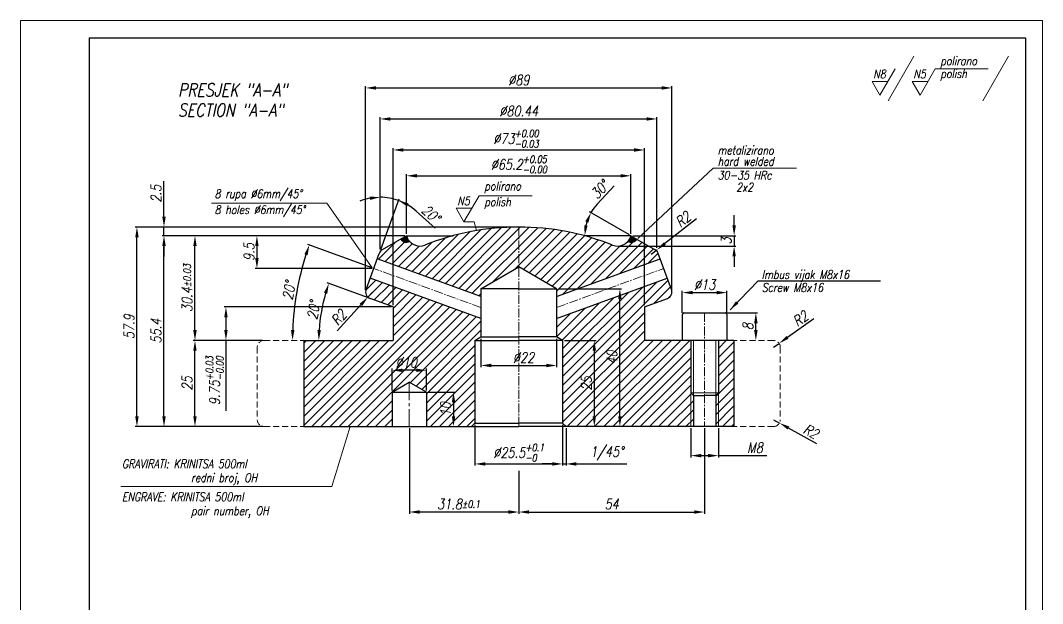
# Model space of a CAD drawing. Extents: x 89 to 624, y -17 to 440.
# Drawn here: x 89 to 386, y 270.8 to 440 of the extents above; entities that cross this region are included whole.
import ezdxf

# ---------------------------------------------------------------- set-up
doc = ezdxf.new("R2010")
doc.units = 0
doc.header["$LTSCALE"] = 7
doc.header["$MEASUREMENT"] = 0
doc.linetypes.add('CENTER2', pattern=[1.125, 0.75, -0.125, 0.125, -0.125])
doc.linetypes.add('HIDDEN', pattern=[0.375, 0.25, -0.125])
doc.layers.get('0').update_dxf_attribs({"linetype": 'CONTINUOUS', "lineweight": 15})
for name, color, linetype, lineweight in [('1', 1, 'CENTER2', 15), ('2', 2, 'HIDDEN', 15), ('3', 3, 'CONTINUOUS', 30), ('8', 253, 'CONTINUOUS', 15)]:
    doc.layers.add(name, color=color, linetype=linetype, lineweight=lineweight)
doc.styles.add('ITALICT', font='ITALICT.shx', dxfattribs={"width": 0.8, "height": 3})
doc.dimstyles.get("Standard").update_dxf_attribs({"dimtxt": 3, "dimasz": 3, "dimexe": 0.5, "dimexo": 0.5, "dimgap": 0.8, "dimtad": 1, "dimdsep": 46, "dimtxsty": 'ITALICT', "dimcen": 0.09, "dimazin": 2, "dimtfac": 1, "dimtmove": 0, "dimatfit": 3, "dimfxl": 1, "dimtolj": 1, "dimtzin": 0, "dimarcsym": 0})

# ---------------------------------------------------------------- blocks, each defined once
blk = doc.blocks.new('*D12')
at = {"color": 0, "lineweight": -2, "transparency": 16777216}
for p, q in [((193.51, 373.6), (193.51, 411.94)), ((196.51, 411.44), (270.95, 411.44)), ((273.95, 374.05), (273.95, 411.94))]:
    blk.add_line(p, q, dxfattribs=at)
at = {"color": 0, "transparency": 16777216}
for points in [[(196.51, 411.94), (196.51, 410.94), (193.51, 411.44)], [(270.95, 411.94), (270.95, 410.94), (273.95, 411.44)]]:
    blk.add_solid(points, dxfattribs=at)
at = {"color": 0, "transparency": 16777216, "insert": (233.81, 413.74), "char_height": 3, "attachment_point": 5, "style": 'ITALICT'}
blk.add_mtext('\\A1;%%c80.44', dxfattribs=at)
blk = doc.blocks.new('*D13')
at = {"color": 0, "lineweight": -2, "transparency": 16777216}
for p, q in [((189.31, 361.71), (189.31, 420.94)), ((192.31, 420.44), (275.31, 420.44)), ((278.31, 361.71), (278.31, 420.94))]:
    blk.add_line(p, q, dxfattribs=at)
at = {"color": 0, "transparency": 16777216}
for points in [[(192.31, 420.94), (192.31, 419.94), (189.31, 420.44)], [(275.31, 420.94), (275.31, 419.94), (278.31, 420.44)]]:
    blk.add_solid(points, dxfattribs=at)
at = {"color": 0, "transparency": 16777216, "insert": (233.81, 422.74), "char_height": 3, "attachment_point": 5, "style": 'ITALICT'}
blk.add_mtext('\\A1;%%c89', dxfattribs=at)
blk = doc.blocks.new('*D14')
at = {"color": 0, "lineweight": -2, "transparency": 16777216}
for p, q in [((197.31, 357.4), (197.31, 402.94)), ((200.31, 402.44), (267.31, 402.44)), ((270.31, 357.4), (270.31, 402.94))]:
    blk.add_line(p, q, dxfattribs=at)
at = {"color": 0, "transparency": 16777216}
for points in [[(200.31, 402.94), (200.31, 401.94), (197.31, 402.44)], [(267.31, 402.94), (267.31, 401.94), (270.31, 402.44)]]:
    blk.add_solid(points, dxfattribs=at)
at = {"color": 0, "transparency": 16777216, "insert": (232.99, 405.72), "char_height": 3, "attachment_point": 5, "style": 'ITALICT'}
blk.add_mtext('\\A1;%%c73{}{\\H0.71x;\\C3;\\S+0.00^ -0.03;}', dxfattribs=at)
blk = doc.blocks.new('*D15')
at = {"color": 0, "lineweight": -2, "transparency": 16777216}
for p, q in [((200.72, 377.55), (157.22, 377.55)), ((157.72, 374.55), (157.72, 371.05)), ((191.17, 368.05), (157.22, 368.05))]:
    blk.add_line(p, q, dxfattribs=at)
at = {"color": 0, "transparency": 16777216}
for points in [[(157.22, 374.55), (158.22, 374.55), (157.72, 377.55)], [(157.22, 371.05), (158.22, 371.05), (157.72, 368.05)]]:
    blk.add_solid(points, dxfattribs=at)
at = {"color": 0, "transparency": 16777216, "insert": (155.42, 372.8), "char_height": 3, "attachment_point": 5, "rotation": 90, "style": 'ITALICT'}
blk.add_mtext('\\A1;9.5', dxfattribs=at)
blk = doc.blocks.new('*D4')
at = {"color": 0, "lineweight": -2, "transparency": 16777216}
for p, q in [((201.21, 378.05), (201.21, 395.44)), ((266.41, 378.05), (266.41, 395.44)), ((204.21, 394.94), (263.41, 394.94))]:
    blk.add_line(p, q, dxfattribs=at)
at = {"color": 0, "transparency": 16777216}
for points in [[(204.21, 395.44), (204.21, 394.44), (201.21, 394.94)], [(263.41, 395.44), (263.41, 394.44), (266.41, 394.94)]]:
    blk.add_solid(points, dxfattribs=at)
at = {"color": 0, "transparency": 16777216, "insert": (233.81, 398.23), "char_height": 3, "attachment_point": 5, "style": 'ITALICT'}
blk.add_mtext('\\A1;%%c65.2{}{\\H0.71x;\\C3;\\S+0.05^ -0.00;}', dxfattribs=at)
blk = doc.blocks.new('*D5')
at = {"color": 0, "lineweight": -2, "transparency": 16777216}
for p, q in [((196.81, 356.9), (148.22, 356.9)), ((148.72, 353.9), (148.72, 350.15)), ((159.31, 347.15), (148.22, 347.15)), ((148.72, 347.15), (148.72, 326.73))]:
    blk.add_line(p, q, dxfattribs=at)
at = {"color": 0, "transparency": 16777216}
for points in [[(148.22, 353.9), (149.22, 353.9), (148.72, 356.9)], [(148.22, 350.15), (149.22, 350.15), (148.72, 347.15)]]:
    blk.add_solid(points, dxfattribs=at)
at = {"color": 0, "transparency": 16777216, "insert": (145.44, 335.44), "char_height": 3, "attachment_point": 5, "rotation": 90, "style": 'ITALICT'}
blk.add_mtext('\\A1;9.75{}{\\H0.71x;\\C3;\\S+0.03^ -0.00;}', dxfattribs=at)
blk = doc.blocks.new('*D6')
at = {"color": 0, "lineweight": -2, "transparency": 16777216}
for p, q in [((159.31, 347.15), (139.22, 347.15)), ((139.72, 325.15), (139.72, 344.15)), ((159.31, 322.15), (139.22, 322.15))]:
    blk.add_line(p, q, dxfattribs=at)
at = {"color": 0, "transparency": 16777216}
for points in [[(139.22, 344.15), (140.22, 344.15), (139.72, 347.15)], [(139.22, 325.15), (140.22, 325.15), (139.72, 322.15)]]:
    blk.add_solid(points, dxfattribs=at)
at = {"color": 0, "transparency": 16777216, "insert": (137.42, 334.65), "char_height": 3, "attachment_point": 5, "rotation": 90, "style": 'ITALICT'}
blk.add_mtext('\\A1;25', dxfattribs=at)
blk = doc.blocks.new('*D7')
at = {"color": 0, "lineweight": -2, "transparency": 16777216}
for p, q in [((158.68, 377.55), (139.22, 377.55)), ((139.72, 350.15), (139.72, 374.55)), ((159.31, 347.15), (139.22, 347.15))]:
    blk.add_line(p, q, dxfattribs=at)
at = {"color": 0, "transparency": 16777216}
for points in [[(139.22, 374.55), (140.22, 374.55), (139.72, 377.55)], [(139.22, 350.15), (140.22, 350.15), (139.72, 347.15)]]:
    blk.add_solid(points, dxfattribs=at)
at = {"color": 0, "transparency": 16777216, "insert": (137.42, 362.35), "char_height": 3, "attachment_point": 5, "rotation": 90, "style": 'ITALICT'}
blk.add_mtext('\\A1;30.4{}{\\H0.71x;\\C3;%%p0.03}', dxfattribs=at)
blk = doc.blocks.new('*D8')
at = {"color": 0, "lineweight": -2, "transparency": 16777216}
for p, q in [((200.71, 377.55), (130.22, 377.55)), ((130.72, 325.15), (130.72, 374.55)), ((159.31, 322.15), (130.22, 322.15))]:
    blk.add_line(p, q, dxfattribs=at)
at = {"color": 0, "transparency": 16777216}
for points in [[(130.22, 374.55), (131.22, 374.55), (130.72, 377.55)], [(130.22, 325.15), (131.22, 325.15), (130.72, 322.15)]]:
    blk.add_solid(points, dxfattribs=at)
at = {"color": 0, "transparency": 16777216, "insert": (128.42, 349.85), "char_height": 3, "attachment_point": 5, "rotation": 90, "style": 'ITALICT'}
blk.add_mtext('\\A1;55.4', dxfattribs=at)
blk = doc.blocks.new('*D9')
at = {"color": 0, "lineweight": -2, "transparency": 16777216}
for p, q in [((296.39, 380.55), (296.39, 383.55)), ((266.91, 377.55), (296.89, 377.55)), ((296.39, 377.55), (296.39, 374.55)), ((263.04, 374.55), (296.89, 374.55)), ((296.39, 371.55), (296.39, 368.55))]:
    blk.add_line(p, q, dxfattribs=at)
at = {"color": 0, "transparency": 16777216}
for points in [[(295.89, 380.55), (296.89, 380.55), (296.39, 377.55)], [(295.89, 371.55), (296.89, 371.55), (296.39, 374.55)]]:
    blk.add_solid(points, dxfattribs=at)
at = {"color": 0, "transparency": 16777216, "insert": (294.09, 376.05), "char_height": 3, "attachment_point": 5, "rotation": 90, "style": 'ITALICT'}
blk.add_mtext('\\A1;3', dxfattribs=at)
blk = doc.blocks.new('*D16')
at = {"color": 0, "lineweight": -2, "transparency": 16777216}
blk.add_line((190.15, 359.5), (178.15, 363.87), dxfattribs=at)
blk.add_arc((224.1, 347.15), 48.39, 163.5526, 176.4474, dxfattribs=at)
at = {"color": 0, "transparency": 16777216}
for points in [[(177.21, 361.01), (178.16, 360.7), (178.62, 363.7)], [(176.3, 350.13), (175.3, 350.16), (175.7, 347.15)]]:
    blk.add_solid(points, dxfattribs=at)
at = {"color": 0, "transparency": 16777216, "insert": (174.17, 355.95), "char_height": 3, "attachment_point": 5, "rotation": 80, "style": 'ITALICT'}
blk.add_mtext('\\A1;20°', dxfattribs=at)
blk = doc.blocks.new('*D17')
at = {"color": 0, "lineweight": -2, "transparency": 16777216}
for p, q in [((191.31, 361.21), (189.97, 359.73)), ((181.08, 349.89), (187.96, 357.5))]:
    blk.add_line(p, q, dxfattribs=at)
at = {"color": 0, "transparency": 16777216}
blk.add_solid([(187.58, 357.84), (188.33, 357.17), (189.97, 359.73)], dxfattribs=at)
at = {"color": 0, "transparency": 16777216, "insert": (181.51, 353.8), "char_height": 3, "attachment_point": 5, "rotation": 47.9094, "style": 'ITALICT'}
blk.add_mtext('\\A1;R2', dxfattribs=at)
blk = doc.blocks.new('*D18')
at = {"color": 0, "lineweight": -2, "transparency": 16777216}
blk.add_line((191.2, 368.22), (172.48, 375.04), dxfattribs=at)
blk.add_arc((249.09, 347.15), 81.03, 162.1214, 177.8786, dxfattribs=at)
at = {"color": 0, "transparency": 16777216}
for points in [[(171.5, 372.19), (172.45, 371.86), (172.95, 374.86)], [(168.62, 350.14), (167.62, 350.16), (168.06, 347.15)]]:
    blk.add_solid(points, dxfattribs=at)
at = {"color": 0, "transparency": 16777216, "insert": (167.03, 361.62), "char_height": 3, "attachment_point": 5, "rotation": 80, "style": 'ITALICT'}
blk.add_mtext('\\A1;20°', dxfattribs=at)
blk = doc.blocks.new('*D21')
at = {"color": 0, "lineweight": -2, "transparency": 16777216}
for p, q in [((285.48, 382.45), (276.26, 375.26)), ((272.31, 372.19), (273.89, 373.42))]:
    blk.add_line(p, q, dxfattribs=at)
at = {"color": 0, "transparency": 16777216}
blk.add_solid([(275.95, 375.66), (276.56, 374.87), (273.89, 373.42)], dxfattribs=at)
at = {"color": 0, "transparency": 16777216, "insert": (281.54, 382.29), "char_height": 3, "attachment_point": 5, "rotation": 37.8993, "style": 'ITALICT'}
blk.add_mtext('\\A1;R2', dxfattribs=at)
blk = doc.blocks.new('*D22')
at = {"color": 0, "lineweight": -2, "transparency": 16777216}
for p, q in [((319.59, 353.43), (311.9, 348.03)), ((307.81, 345.15), (309.44, 346.3))]:
    blk.add_line(p, q, dxfattribs=at)
at = {"color": 0, "transparency": 16777216}
blk.add_solid([(311.61, 348.44), (312.19, 347.62), (309.44, 346.3)], dxfattribs=at)
at = {"color": 0, "transparency": 16777216, "insert": (315.65, 353.47), "char_height": 3, "attachment_point": 5, "rotation": 35.1086, "style": 'ITALICT'}
blk.add_mtext('\\A1;R2', dxfattribs=at)
blk = doc.blocks.new('*D23')
at = {"color": 0, "lineweight": -2, "transparency": 16777216}
for p, q in [((307.81, 324.15), (309.56, 323.18)), ((320.4, 317.17), (312.18, 321.73))]:
    blk.add_line(p, q, dxfattribs=at)
at = {"color": 0, "transparency": 16777216}
blk.add_solid([(312.42, 322.16), (311.94, 321.29), (309.56, 323.18)], dxfattribs=at)
at = {"color": 0, "transparency": 16777216, "insert": (318.72, 320.73), "char_height": 3, "attachment_point": 5, "rotation": 330.9977, "style": 'ITALICT'}
blk.add_mtext('\\A1;R2', dxfattribs=at)
blk = doc.blocks.new('*D24')
at = {"color": 0, "lineweight": -2, "transparency": 16777216}
for p, q in [((202.01, 321.65), (202.01, 296.84)), ((233.81, 309.29), (233.81, 296.84)), ((230.81, 297.34), (205.01, 297.34))]:
    blk.add_line(p, q, dxfattribs=at)
at = {"color": 0, "transparency": 16777216}
for points in [[(205.01, 297.84), (205.01, 296.84), (202.01, 297.34)], [(230.81, 297.84), (230.81, 296.84), (233.81, 297.34)]]:
    blk.add_solid(points, dxfattribs=at)
at = {"color": 0, "transparency": 16777216, "insert": (216.31, 299.64), "char_height": 3, "attachment_point": 5, "style": 'ITALICT'}
blk.add_mtext('\\A1;31.8{}{\\H0.71x;\\C3;%%p0.1}', dxfattribs=at)
blk = doc.blocks.new('*D25')
at = {"color": 0, "lineweight": -2, "transparency": 16777216}
for p, q in [((207.51, 332.15), (215.35, 332.15)), ((214.85, 329.15), (214.85, 325.15))]:
    blk.add_line(p, q, dxfattribs=at)
at = {"color": 0, "transparency": 16777216}
for points in [[(214.35, 329.15), (215.35, 329.15), (214.85, 332.15)], [(214.35, 325.15), (215.35, 325.15), (214.85, 322.15)]]:
    blk.add_solid(points, dxfattribs=at)
at = {"color": 0, "transparency": 16777216, "insert": (212.55, 327.15), "char_height": 3, "attachment_point": 5, "rotation": 90, "style": 'ITALICT'}
blk.add_mtext('\\A1;10', dxfattribs=at)
blk = doc.blocks.new('*D26')
at = {"color": 0, "lineweight": -2, "transparency": 16777216}
for p, q in [((197.01, 332.65), (197.01, 338.98)), ((207.01, 332.65), (207.01, 338.98)), ((204.01, 338.48), (200.01, 338.48))]:
    blk.add_line(p, q, dxfattribs=at)
at = {"color": 0, "transparency": 16777216}
for points in [[(200.01, 338.98), (200.01, 337.98), (197.01, 338.48)], [(204.01, 338.98), (204.01, 337.98), (207.01, 338.48)]]:
    blk.add_solid(points, dxfattribs=at)
at = {"color": 0, "transparency": 16777216, "insert": (201.13, 340.78), "char_height": 3, "attachment_point": 5, "style": 'ITALICT'}
blk.add_mtext('\\A1;%%c10', dxfattribs=at)
blk = doc.blocks.new('*D27')
at = {"color": 0, "lineweight": -2, "transparency": 16777216}
for p, q in [((281.31, 355.15), (281.31, 361.53)), ((284.31, 361.03), (291.31, 361.03)), ((294.31, 355.15), (294.31, 361.53))]:
    blk.add_line(p, q, dxfattribs=at)
at = {"color": 0, "transparency": 16777216}
for points in [[(284.31, 361.53), (284.31, 360.53), (281.31, 361.03)], [(291.31, 361.53), (291.31, 360.53), (294.31, 361.03)]]:
    blk.add_solid(points, dxfattribs=at)
at = {"color": 0, "transparency": 16777216, "insert": (287.81, 363.33), "char_height": 3, "attachment_point": 5, "style": 'ITALICT'}
blk.add_mtext('\\A1;%%c13', dxfattribs=at)
blk = doc.blocks.new('*D28')
at = {"color": 0, "lineweight": -2, "transparency": 16777216}
for p, q in [((283.81, 321.65), (283.81, 313.21)), ((291.81, 321.65), (291.81, 313.21)), ((286.81, 313.71), (288.81, 313.71)), ((291.81, 313.71), (305.88, 313.71))]:
    blk.add_line(p, q, dxfattribs=at)
at = {"color": 0, "transparency": 16777216}
for points in [[(286.81, 314.21), (286.81, 313.21), (283.81, 313.71)], [(288.81, 314.21), (288.81, 313.21), (291.81, 313.71)]]:
    blk.add_solid(points, dxfattribs=at)
at = {"color": 0, "transparency": 16777216, "insert": (302.46, 316.01), "char_height": 3, "attachment_point": 5, "style": 'ITALICT'}
blk.add_mtext('\\A1;M8', dxfattribs=at)
blk = doc.blocks.new('*D29')
at = {"color": 0, "lineweight": -2, "transparency": 16777216}
for p, q in [((294.31, 355.15), (303.2, 355.15)), ((302.7, 350.15), (302.7, 352.15))]:
    blk.add_line(p, q, dxfattribs=at)
at = {"color": 0, "transparency": 16777216}
for points in [[(302.2, 352.15), (303.2, 352.15), (302.7, 355.15)], [(302.2, 350.15), (303.2, 350.15), (302.7, 347.15)]]:
    blk.add_solid(points, dxfattribs=at)
at = {"color": 0, "transparency": 16777216, "insert": (300.4, 351.15), "char_height": 3, "attachment_point": 5, "rotation": 90, "style": 'ITALICT'}
blk.add_mtext('\\A1;8', dxfattribs=at)
blk = doc.blocks.new('*D30')
at = {"color": 0, "lineweight": -2, "transparency": 16777216}
for p, q in [((287.81, 321.65), (287.81, 296.84)), ((233.81, 309.29), (233.81, 296.84)), ((236.81, 297.34), (284.81, 297.34))]:
    blk.add_line(p, q, dxfattribs=at)
at = {"color": 0, "transparency": 16777216}
for points in [[(236.81, 297.84), (236.81, 296.84), (233.81, 297.34)], [(284.81, 297.84), (284.81, 296.84), (287.81, 297.34)]]:
    blk.add_solid(points, dxfattribs=at)
at = {"color": 0, "transparency": 16777216, "insert": (260.81, 299.64), "char_height": 3, "attachment_point": 5, "style": 'ITALICT'}
blk.add_mtext('\\A1;54', dxfattribs=at)
blk = doc.blocks.new('*D31')
at = {"color": 0, "lineweight": -2, "transparency": 16777216}
for p, q in [((222.81, 347.66), (222.81, 339.38)), ((244.81, 347.66), (244.81, 339.38)), ((225.81, 339.88), (241.81, 339.88))]:
    blk.add_line(p, q, dxfattribs=at)
at = {"color": 0, "transparency": 16777216}
for points in [[(225.81, 340.38), (225.81, 339.38), (222.81, 339.88)], [(241.81, 340.38), (241.81, 339.38), (244.81, 339.88)]]:
    blk.add_solid(points, dxfattribs=at)
at = {"color": 0, "transparency": 16777216, "insert": (235.18, 342.18), "char_height": 3, "attachment_point": 5, "style": 'ITALICT'}
blk.add_mtext('\\A1;%%c22', dxfattribs=at)
blk = doc.blocks.new('*D32')
at = {"color": 0, "lineweight": -2, "transparency": 16777216}
for p, q in [((221.06, 322.65), (221.06, 310.8)), ((246.56, 322.65), (246.56, 310.8)), ((224.06, 311.3), (243.56, 311.3))]:
    blk.add_line(p, q, dxfattribs=at)
at = {"color": 0, "transparency": 16777216}
for points in [[(224.06, 311.8), (224.06, 310.8), (221.06, 311.3)], [(243.56, 311.8), (243.56, 310.8), (246.56, 311.3)]]:
    blk.add_solid(points, dxfattribs=at)
at = {"color": 0, "transparency": 16777216, "insert": (233.81, 314.58), "char_height": 3, "attachment_point": 5, "style": 'ITALICT'}
blk.add_mtext('\\A1;%%c25.5{}{\\H0.71x;\\C3;\\S+0.1^ -0;}', dxfattribs=at)
blk = doc.blocks.new('*D33')
at = {"color": 0, "lineweight": -2, "transparency": 16777216}
for p, q in [((247.56, 321.65), (247.56, 310.8)), ((243.56, 311.3), (240.56, 311.3)), ((246.56, 311.3), (247.56, 311.3)), ((250.56, 311.3), (265.21, 311.3))]:
    blk.add_line(p, q, dxfattribs=at)
at = {"color": 0, "transparency": 16777216}
for points in [[(243.56, 311.8), (243.56, 310.8), (246.56, 311.3)], [(250.56, 311.8), (250.56, 310.8), (247.56, 311.3)]]:
    blk.add_solid(points, dxfattribs=at)
at = {"color": 0, "transparency": 16777216, "insert": (259.39, 314.38), "char_height": 3, "attachment_point": 5, "style": 'ITALICT'}
blk.add_mtext('\\A1;1/45%%d', dxfattribs=at)
blk = doc.blocks.new('*D34')
at = {"color": 0, "lineweight": -2, "transparency": 16777216}
for p, q in [((245.31, 362.15), (263.69, 362.15)), ((263.19, 325.15), (263.19, 359.15))]:
    blk.add_line(p, q, dxfattribs=at)
at = {"color": 0, "transparency": 16777216}
for points in [[(262.69, 359.15), (263.69, 359.15), (263.19, 362.15)], [(262.69, 325.15), (263.69, 325.15), (263.19, 322.15)]]:
    blk.add_solid(points, dxfattribs=at)
at = {"color": 0, "transparency": 16777216, "insert": (260.89, 342.15), "char_height": 3, "attachment_point": 5, "rotation": 90, "style": 'ITALICT'}
blk.add_mtext('\\A1;40', dxfattribs=at)
blk = doc.blocks.new('*D35')
at = {"color": 0, "lineweight": -2, "transparency": 16777216}
for p, q in [((247.06, 347.15), (256.26, 347.15)), ((255.76, 344.15), (255.76, 325.15))]:
    blk.add_line(p, q, dxfattribs=at)
at = {"color": 0, "transparency": 16777216}
for points in [[(255.26, 344.15), (256.26, 344.15), (255.76, 347.15)], [(255.26, 325.15), (256.26, 325.15), (255.76, 322.15)]]:
    blk.add_solid(points, dxfattribs=at)
at = {"color": 0, "transparency": 16777216, "insert": (253.46, 334.65), "char_height": 3, "attachment_point": 5, "rotation": 90, "style": 'ITALICT'}
blk.add_mtext('\\A1;25', dxfattribs=at)
blk = doc.blocks.new('*D59')
at = {"color": 0, "lineweight": -2, "transparency": 16777216}
for p, q in [((193.51, 373.74), (193.51, 389.22)), ((193.68, 373.57), (199.02, 388.25)), ((203.99, 384.68), (209.49, 379.7))]:
    blk.add_line(p, q, dxfattribs=at)
for start, end in [(101.0244, 112.0488), (70, 90), (47.8474, 70), (47.9512, 58.9756)]:
    blk.add_arc((193.51, 373.1), 15.62, start, end, dxfattribs=at)
at = {"color": 0, "transparency": 16777216}
for points in [[(190.47, 388.93), (190.57, 387.93), (193.51, 388.72)], [(201.34, 386.04), (201.77, 386.94), (198.85, 387.78)]]:
    blk.add_solid(points, dxfattribs=at)
at = {"color": 0, "transparency": 16777216, "insert": (208.28, 383.89), "char_height": 3, "attachment_point": 5, "rotation": 317.8474, "style": 'ITALICT'}
blk.add_mtext('\\A1;20°', dxfattribs=at)
blk = doc.blocks.new('*D60')
at = {"color": 0, "linetype": 'ByBlock', "lineweight": -2, "transparency": 16777216}
for p, q in [((130.72, 383.05), (130.72, 393.36)), ((233.31, 380.05), (130.22, 380.05)), ((200.71, 377.55), (130.22, 377.55)), ((130.72, 377.55), (130.72, 380.05)), ((130.72, 374.55), (130.72, 371.55))]:
    blk.add_line(p, q, dxfattribs=at)
at = {"color": 0, "transparency": 16777216}
for points in [[(130.22, 383.05), (131.22, 383.05), (130.72, 380.05)], [(130.22, 374.55), (131.22, 374.55), (130.72, 377.55)]]:
    blk.add_solid(points, dxfattribs=at)
at = {"color": 0, "transparency": 16777216, "insert": (128.42, 389.71), "char_height": 3, "attachment_point": 5, "rotation": 90, "style": 'ITALICT'}
blk.add_mtext('\\A1;2.5', dxfattribs=at)
blk = doc.blocks.new('*D61')
at = {"color": 0, "linetype": 'ByBlock', "lineweight": -2, "transparency": 16777216}
for p, q in [((233.31, 380.05), (122.36, 380.05)), ((122.86, 325.15), (122.86, 377.05)), ((159.31, 322.15), (122.36, 322.15))]:
    blk.add_line(p, q, dxfattribs=at)
at = {"color": 0, "transparency": 16777216}
for points in [[(122.36, 377.05), (123.36, 377.05), (122.86, 380.05)], [(122.36, 325.15), (123.36, 325.15), (122.86, 322.15)]]:
    blk.add_solid(points, dxfattribs=at)
at = {"color": 0, "transparency": 16777216, "insert": (120.56, 351.1), "char_height": 3, "attachment_point": 5, "rotation": 90, "style": 'ITALICT'}
blk.add_mtext('\\A1;57.9', dxfattribs=at)
blk = doc.blocks.new('*D62')
at = {"color": 0, "linetype": 'ByBlock', "lineweight": -2, "transparency": 16777216}
for p, q in [((256.56, 386.68), (261.53, 392.04)), ((265.97, 377.8), (254.35, 384.51))]:
    blk.add_line(p, q, dxfattribs=at)
for start, end in [(137.1694, 150), (162.8306, 167.1694)]:
    blk.add_arc((266.41, 377.55), 13.42, start, end, dxfattribs=at)
at = {"color": 0, "transparency": 16777216}
for points in [[(253.12, 381.71), (254.04, 381.31), (254.78, 384.26)], [(253.81, 380.48), (252.82, 380.59), (252.98, 377.55)]]:
    blk.add_solid(points, dxfattribs=at)
at = {"color": 0, "transparency": 16777216, "insert": (257.36, 390.92), "char_height": 3, "attachment_point": 5, "rotation": 47.1694, "style": 'ITALICT'}
blk.add_mtext('\\A1;30°', dxfattribs=at)

msp = doc.modelspace()

# ---------------------------------------------------------------- hatches: boundary and pattern name
h = msp.add_hatch(color=256)
h.dxf.hatch_style = 1
h.paths.add_polyline_path([(199.475, 376.55), (201.207, 377.55, 0.1270167), (202.176, 375.8, -0.4088817)])
h = msp.add_hatch(color=256)
h.dxf.hatch_style = 1
h.paths.add_polyline_path([(268.14, 376.55), (266.407, 377.55, -0.1270167), (265.439, 375.8, 0.4088817)])
at = {"layer": '8'}
h = msp.add_hatch(dxfattribs=at)
h.set_pattern_fill('ANSI31', color=256, scale=15)
h.paths.add_polyline_path([(221.057, 347.15), (222.807, 348.161), (222.807, 353.524), (190.642, 365.231), (189.428, 361.897, 0.4142136), (190.623, 359.333), (197.307, 356.9), (197.307, 347.15), (171.307, 347.15), (171.307, 322.15), (197.007, 322.15), (197.007, 332.15), (202.007, 335.037), (207.007, 332.15), (207.007, 322.15), (220.057, 322.15), (221.057, 323.15)])
h.paths.add_polyline_path([(233.807, 380.05, 0.0948672), (206.558, 374.833, -0.3068978), (202.176, 375.8, -0.4088817), (199.475, 376.55), (194.138, 373.469, 0.176327), (193.259, 372.421), (192.694, 370.869), (222.807, 359.909), (222.807, 362.15), (233.807, 368.501)])
h.paths.add_polyline_path([(274.356, 372.421, 0.176327), (273.477, 373.469), (268.14, 376.55, -0.4088817), (265.439, 375.8, -0.3068978), (261.057, 374.833, 0.0948672), (233.807, 380.05), (233.807, 368.501), (244.807, 362.15), (244.807, 359.909), (274.921, 370.869)])
h.paths.add_polyline_path([(283.806, 347.15), (270.307, 347.15), (270.307, 356.9), (276.991, 359.333, 0.4142136), (278.187, 361.897), (276.973, 365.231), (244.807, 353.524), (244.807, 348.161), (246.557, 347.15), (246.557, 323.15), (247.557, 322.15), (283.806, 322.15), (283.806, 331.9)])
h.paths.add_polyline_path([(296.307, 347.15), (291.806, 347.15), (291.806, 331.9), (291.806, 322.15), (296.307, 322.15)])
h.paths.add_polyline_path([(291.806, 331.9), (291.056, 331.15), (291.056, 322.15), (291.806, 322.15)])
h.paths.add_polyline_path([(284.556, 331.15), (283.806, 331.9), (283.806, 322.15), (284.556, 322.15)])
h.paths.add_polyline_path([(197.125, 338.528), (205.14, 338.528), (205.14, 343.028), (197.125, 343.028)], flags=24)
h.paths.add_polyline_path([(214.799, 324.572), (214.799, 329.729), (210.299, 329.729), (210.299, 324.572)], flags=24)
h.paths.add_polyline_path([(255.708, 331.672), (255.708, 337.629), (251.208, 337.629), (251.208, 331.672)], flags=24)
h.paths.add_polyline_path([(263.141, 339.286), (263.141, 345.015), (258.641, 345.015), (258.641, 339.286)], flags=24)

# ---------------------------------------------------------------- linework, layer by layer
for p, q in [((89.007, 440.033), (89.007, 20.033)), ((89.007, 440.033), (386.007, 440.033)), ((386.007, 440.033), (386.007, 20.033)), ((341.151, 416.687), (348.623, 429.628)), ((368.636, 416.687), (376.108, 429.628)), ((338.751, 418.394), (343.133, 425.984)), ((350.402, 418.394), (354.784, 425.984)), ((370.212, 425.984), (354.784, 425.984)), ((336.46, 422.363), (338.751, 418.394)), ((341.043, 422.363), (336.46, 422.363)), ((352.694, 422.363), (348.111, 422.363)), ((348.111, 422.363), (350.402, 418.394)), ((268.359, 376.784), (290.337, 397.124)), ((290.337, 397.124), (314.536, 397.124)), ((217.887, 381.534), (222.269, 389.124)), ((237.697, 389.124), (222.269, 389.124)), ((144.503, 386.98), (177.989, 386.98)), ((177.989, 386.98), (191.198, 368.221)), ((220.179, 385.503), (215.596, 385.503)), ((215.596, 385.503), (217.887, 381.534)), ((217.887, 381.534), (220.827, 381.534)), ((221.515, 379.018), (220.827, 381.534)), ((193.508, 373.105), (193.508, 373.238)), ((284.556, 347.15), (284.556, 331.15)), ((291.056, 347.15), (291.056, 331.15)), ((283.806, 331.9), (291.806, 331.9)), ((184.774, 322.15), (179.444, 304.772)), ((179.444, 304.772), (118.209, 304.772))]:
    msp.add_line(p, q)
at = {"ltscale": 0.5}
for p, q in [((283.806, 331.9), (283.806, 322.15)), ((291.806, 331.9), (291.806, 322.15))]:
    msp.add_line(p, q, dxfattribs=at)
for centre, start, end in [((201.207, 377.55), 210, 298.95502), ((266.407, 377.55), 241.04498, 330)]:
    msp.add_arc(centre, 2, start, end)
at = {"layer": '1', "ltscale": 0.5}
for p, q in [((233.807, 380.05), (233.807, 322.15)), ((222.807, 356.716), (191.668, 368.05)), ((244.807, 356.716), (275.947, 368.05)), ((287.806, 355.15), (287.806, 322.15))]:
    msp.add_line(p, q, dxfattribs=at)
at = {"layer": '1'}
msp.add_line((202.007, 335.037), (202.007, 322.15), dxfattribs=at)
at = {"layer": '2'}
for p, q in [((193.259, 372.421), (193.508, 373.105)), ((194.138, 373.469), (193.508, 373.105)), ((273.477, 373.469), (274.107, 373.105)), ((274.356, 372.421), (274.107, 373.105)), ((157.807, 345.15), (157.807, 324.15)), ((159.807, 347.15), (171.307, 347.15)), ((307.807, 347.15), (296.307, 347.15)), ((309.807, 345.15), (309.807, 324.15)), ((159.807, 322.15), (171.307, 322.15)), ((307.807, 322.15), (296.307, 322.15))]:
    msp.add_line(p, q, dxfattribs=at)
for centre, start, end in [((159.807, 345.15), 90, 180), ((307.807, 345.15), 0, 90), ((159.807, 324.15), 180, 270), ((307.807, 324.15), 270, 0)]:
    msp.add_arc(centre, 2, start, end, dxfattribs=at)
at = {"layer": '3'}
for p, q in [((109.007, 435.033), (109.007, 25.033)), ((109.007, 435.033), (381.007, 435.033)), ((381.007, 435.033), (381.007, 25.033)), ((201.207, 377.55), (194.138, 373.469)), ((201.207, 377.55), (214.765, 377.55)), ((266.407, 377.55), (252.85, 377.55)), ((266.407, 377.55), (273.477, 373.469)), ((266.407, 377.55), (273.477, 373.469)), ((189.428, 361.897), (193.259, 372.421)), ((278.187, 361.897), (274.356, 372.421)), ((222.807, 359.909), (192.694, 370.869)), ((222.807, 362.15), (233.807, 368.501)), ((222.807, 362.15), (233.807, 368.501)), ((244.807, 362.15), (233.807, 368.501)), ((244.807, 359.909), (274.921, 370.869)), ((222.807, 353.524), (190.642, 365.231)), ((244.807, 353.524), (276.973, 365.231)), ((233.807, 362.15), (222.807, 362.15)), ((222.807, 362.15), (222.807, 348.161)), ((233.807, 362.15), (222.807, 362.15)), ((233.807, 362.15), (244.807, 362.15)), ((244.807, 362.15), (244.807, 348.161)), ((197.307, 356.9), (190.623, 359.333)), ((197.307, 356.9), (197.307, 347.15)), ((270.307, 356.9), (276.991, 359.333)), ((270.307, 356.9), (270.307, 347.15)), ((281.806, 355.15), (293.806, 355.15)), ((221.057, 347.15), (222.807, 348.161)), ((222.807, 348.161), (233.807, 348.161)), ((244.807, 348.161), (233.807, 348.161)), ((246.557, 347.15), (244.807, 348.161)), ((171.307, 347.15), (197.307, 347.15)), ((221.057, 347.15), (233.807, 347.15)), ((246.557, 347.15), (233.807, 347.15)), ((296.307, 347.15), (270.307, 347.15)), ((296.307, 347.15), (296.307, 322.15)), ((197.007, 332.15), (202.007, 335.037)), ((207.007, 332.15), (202.007, 335.037)), ((197.007, 332.15), (207.007, 332.15)), ((283.806, 331.9), (284.556, 331.15)), ((284.556, 331.15), (287.806, 331.15)), ((284.556, 331.15), (284.556, 322.15)), ((291.056, 331.15), (287.806, 331.15)), ((291.806, 331.9), (291.056, 331.15)), ((291.056, 331.15), (291.056, 322.15)), ((171.307, 322.15), (233.807, 322.15)), ((221.057, 323.15), (220.057, 322.15)), ((221.057, 323.15), (233.807, 323.15)), ((246.557, 323.15), (233.807, 323.15)), ((296.307, 322.15), (233.807, 322.15)), ((246.557, 323.15), (247.557, 322.15))]:
    msp.add_line(p, q, dxfattribs=at)
at = {"layer": '3', "ltscale": 0.5}
for p, q in [((281.306, 354.65), (281.306, 347.15)), ((294.306, 354.65), (294.306, 347.15)), ((171.307, 347.15), (171.307, 322.15)), ((221.057, 347.15), (221.057, 323.15)), ((246.557, 347.15), (246.557, 323.15)), ((283.806, 347.15), (283.806, 331.9)), ((291.806, 347.15), (291.806, 331.9)), ((197.007, 332.15), (197.007, 322.15)), ((207.007, 332.15), (207.007, 322.15))]:
    msp.add_line(p, q, dxfattribs=at)
at = {"layer": '3'}
for centre, radius, start, end in [((205.08, 378.55), 4, 194.47751, 291.67708), ((233.807, 306.278), 73.772, 90, 111.67708), ((233.807, 306.278), 73.772, 68.32292, 90), ((262.534, 378.55), 4, 248.32292, 345.52249), ((195.138, 371.737), 2, 120, 160), ((272.477, 371.737), 2, 20, 60), ((191.307, 361.213), 2, 160, 250), ((276.307, 361.213), 2, 290, 20), ((281.806, 354.65), 0.5, 90, 180)]:
    msp.add_arc(centre, radius, start, end, dxfattribs=at)
at = {"layer": '3', "ltscale": 0.5}
msp.add_arc((293.806, 354.65), 0.5, 0, 90, dxfattribs=at)

# ---------------------------------------------------------------- texts
at = {"style": 'ITALICT', "width": 0.8}
for s, height, p in [('polirano', 2.5, (356.316, 427.057)), ('N8', 2.5, (336.825, 423.241)), ('N5', 2.5, (348.476, 423.241)), ('PRESJEK "A-A"', 3.75, (134.776, 418.004)), ('metalizirano', 2.5, (291.598, 401.116)), ('30-35 HRc', 2.5, (291.598, 393.834)), ('polirano', 2.5, (223.801, 390.712)), ('2x2', 2.5, (296.997, 390.379)), ('8 rupa %%C6mm/45°', 2.5, (145.436, 388.478)), ('N5', 2.5, (215.961, 386.382)), ('Imbus vijak M8x16', 2.5, (304.429, 365.027)), ('GRAVIRATI: KRINITSA 500ml', 2.5, (118.517, 310.09)), ('redni broj, OH', 2.5, (138.592, 306.05))]:
    msp.add_text(s, height=height, dxfattribs=at).set_placement(p)
at = {"layer": '8', "style": 'ITALICT', "width": 0.8}
for s, height, p in [('polish', 2.5, (356.316, 423.352)), ('SECTION "A-A"', 3.75, (134.776, 412.129)), ('hard welded', 2.5, (291.598, 397.882)), ('8 holes %%C6mm/45°', 2.5, (145.436, 383.856)), ('polish', 2.5, (223.801, 386.145)), ('Screw M8x16', 2.5, (304.429, 361.259)), ('ENGRAVE: KRINITSA 500ml', 2.5, (118.517, 300.488)), ('pair number, OH', 2.5, (138.592, 296.448))]:
    msp.add_text(s, height=height, dxfattribs=at).set_placement(p)

# ---------------------------------------------------------------- dimensions: what is measured, and where the dimension line sits
for base, p1, p2, text, override, picture, middle in [((278.307, 420.437), (189.307, 361.213), (278.307, 361.213), '%%c<>', {"dimtmove": 0}, '*D13', (233.807, 420.437)), ((273.945, 411.437), (193.505, 373.099), (273.945, 373.55), '%%c<>', {"dimtmove": 0}, '*D12', (233.807, 411.437)), ((270.307, 402.437), (197.307, 356.9), (270.307, 356.9), '%%c<>{}{\\H0.71x;\\C3;\\S+0.00^ -0.03;}', {"dimtp": 0, "dimtm": 0.03, "dimtdec": 2, "dimtmove": 0, "dimtzin": 0}, '*D14', (232.993, 402.437))]:
    dim = msp.add_linear_dim(base=base, p1=p1, p2=p2, text=text, dimstyle='Standard', override=override)
    dim.commit()
    dim.dimension.update_dxf_attribs({"geometry": picture, "text_midpoint": middle, "dimtype": 160})
for base, p1, p2, text, override, picture, middle in [((266.407, 394.941), (201.207, 377.55), (266.407, 377.55), '<>{}{\\H0.71x;\\C3;\\S+0.05^ -0.00;}', {"dimpost": '%%c<>', "dimtp": 0.05}, '*D4', (233.807, 398.226)), ((246.557, 311.298), (221.057, 323.15), (246.557, 323.15), '%%c<>{}{\\H0.71x;\\C3;\\S+0.1^ -0;}', {"dimtp": 0.1, "dimtm": 0, "dimtmove": 0}, '*D32', (233.807, 314.583))]:
    dim = msp.add_linear_dim(base=base, p1=p1, p2=p2, text=text, dimstyle='Standard', override=override)
    dim.commit()
    dim.dimension.update_dxf_attribs({"geometry": picture, "text_midpoint": middle})
for base, p1, picture, middle in [((130.72, 380.05), (201.207, 377.55), '*D60', (128.42, 389.707)), ((122.864, 380.05), (159.807, 322.15), '*D61', (120.564, 351.1))]:
    dim = msp.add_linear_dim(base=base, p1=p1, p2=(233.807, 380.05), angle=90, dimstyle='Standard', override={"dimarcsym": 1})
    dim.commit()
    dim.dimension.update_dxf_attribs({"geometry": picture, "text_midpoint": middle})
dim = msp.add_angular_dim_2l(base=(253.1867, 379.8815), line1=((266.4075, 377.5503), (273.477, 373.4688)), line2=((266.4075, 377.5503), (252.8498, 377.5503)), dimstyle='Standard', override={"dimarcsym": 1})
dim.commit()
dim.dimension.update_dxf_attribs({"geometry": '*D62', "text_midpoint": (257.3618, 390.9225)})
for base, line1, line2, picture, middle in [((195.32, 388.615), ((193.508, 373.105), (193.508, 373.238)), ((193.259, 372.421), (193.508, 373.105)), '*D59', (208.284, 383.894)), ((170.244, 365.837), ((168.06, 347.15), (197.307, 347.15)), ((222.807, 356.716), (191.668, 368.05)), '*D18', (167.026, 361.621)), ((177.009, 358.31), ((175.704, 347.15), (197.307, 347.15)), ((197.307, 356.9), (190.623, 359.333)), '*D16', (174.174, 355.953))]:
    dim = msp.add_angular_dim_2l(base=base, line1=line1, line2=line2, dimstyle='Standard')
    dim.commit()
    dim.dimension.update_dxf_attribs({"geometry": picture, "text_midpoint": middle})
for base, p1, p2, picture, middle in [((296.387, 374.55), (266.407, 377.55), (262.542, 374.55), '*D9', (296.387, 376.05)), ((130.72, 377.55), (159.807, 322.15), (201.207, 377.55), '*D8', (130.72, 349.85)), ((139.72, 347.15), (159.807, 322.15), (159.807, 347.15), '*D6', (139.72, 334.65))]:
    dim = msp.add_linear_dim(base=base, p1=p1, p2=p2, angle=90, dimstyle='Standard')
    dim.commit()
    dim.dimension.update_dxf_attribs({"geometry": picture, "text_midpoint": middle, "dimtype": 160})
for center, mpoint, picture, middle in [((272.311, 372.194), (273.889, 373.422), '*D21', (282.955, 380.479)), ((191.307, 361.213), (189.967, 359.728), '*D17', (183.221, 352.26))]:
    dim = msp.add_radius_dim(center=center, mpoint=mpoint, dimstyle='Standard')
    dim.commit()
    dim.dimension.update_dxf_attribs({"geometry": picture, "text_midpoint": middle, "dimtype": 164})
for base, p1, p2, angle, text, override, picture, middle in [((139.72, 377.55), (159.807, 347.15), (159.184, 377.55), 90, '<>{}{\\H0.71x;\\C3;%%p0.03}', {"dimtp": 0.03, "dimtm": 0.03, "dimtdec": 2, "dimtmove": 0, "dimtzin": 0}, '*D7', (139.72, 362.35)), ((148.72, 356.9), (159.807, 347.15), (197.307, 356.9), 90, '<>{}{\\H0.71x;\\C3;\\S+0.03^ -0.00;}', {"dimtp": 0.03, "dimtm": 0, "dimtdec": 2, "dimtmove": 0, "dimtzin": 0}, '*D5', (148.72, 335.439)), ((202.007, 297.341), (233.807, 309.786), (202.007, 322.15), 180, '<>{}{\\H0.71x;\\C3;%%p0.1}', {"dimtp": 0.1, "dimtm": 0.1}, '*D24', (216.307, 297.341))]:
    dim = msp.add_linear_dim(base=base, p1=p1, p2=p2, angle=angle, text=text, dimstyle='Standard', override=override)
    dim.commit()
    dim.dimension.update_dxf_attribs({"geometry": picture, "text_midpoint": middle, "dimtype": 160})
dim = msp.add_linear_dim(base=(157.72, 368.05), p1=(201.215, 377.55), p2=(191.668, 368.05), angle=90, dimstyle='Standard', override={"dimtmove": 0})
dim.commit()
dim.dimension.update_dxf_attribs({"geometry": '*D15', "text_midpoint": (157.72, 372.8), "dimtype": 160})
for base, p1, p2, text, picture, middle in [((294.306, 361.03), (281.306, 354.65), (294.306, 354.65), '%%c<>', '*D27', (287.806, 363.33)), ((247.557, 311.298), (246.557, 311.298), (247.557, 322.15), '<>/45%%d', '*D33', (259.386, 314.384))]:
    dim = msp.add_linear_dim(base=base, p1=p1, p2=p2, text=text, dimstyle='Standard')
    dim.commit()
    dim.dimension.update_dxf_attribs({"geometry": picture, "text_midpoint": middle})
for base, p1, p2, picture, middle in [((263.191, 362.15), (263.191, 322.15), (244.807, 362.15), '*D34', (260.891, 342.15)), ((302.696, 355.15), (302.696, 347.15), (293.806, 355.15), '*D29', (300.396, 351.15)), ((255.758, 322.15), (246.557, 347.15), (255.758, 322.15), '*D35', (253.458, 334.65)), ((214.849, 322.15), (207.007, 332.15), (214.849, 322.15), '*D25', (212.549, 327.15))]:
    dim = msp.add_linear_dim(base=base, p1=p1, p2=p2, angle=90, dimstyle='Standard')
    dim.commit()
    dim.dimension.update_dxf_attribs({"geometry": picture, "text_midpoint": middle})
for center, mpoint, picture, middle in [((307.807, 345.15), (309.444, 346.301), '*D22', (316.97, 351.592)), ((307.807, 324.15), (309.557, 323.181), '*D23', (318.718, 320.732))]:
    dim = msp.add_radius_dim(center=center, mpoint=mpoint, dimstyle='Standard')
    dim.commit()
    dim.dimension.update_dxf_attribs({"geometry": picture, "text_midpoint": middle})
for base, p1, p2, text, picture, middle in [((244.807, 339.885), (222.807, 348.161), (244.807, 348.161), '%%c<>', '*D31', (235.176, 339.885)), ((291.806, 313.714), (283.806, 322.15), (291.806, 322.15), 'M<>', '*D28', (302.456, 313.714))]:
    dim = msp.add_linear_dim(base=base, p1=p1, p2=p2, text=text, dimstyle='Standard')
    dim.commit()
    dim.dimension.update_dxf_attribs({"geometry": picture, "text_midpoint": middle, "dimtype": 160})
dim = msp.add_linear_dim(base=(197.007, 338.478), p1=(207.007, 332.15), p2=(197.007, 332.15), angle=180, text='%%c<>', dimstyle='Standard')
dim.commit()
dim.dimension.update_dxf_attribs({"geometry": '*D26', "text_midpoint": (201.132, 338.478), "dimtype": 160})
dim = msp.add_linear_dim(base=(287.806, 297.341), p1=(233.807, 309.786), p2=(287.806, 322.15), dimstyle='Standard')
dim.commit()
dim.dimension.update_dxf_attribs({"geometry": '*D30', "text_midpoint": (260.807, 299.641)})

# ---------------------------------------------------------------- leaders
msp.add_leader([(295.198, 356.025), (303.328, 364.417), (338.913, 364.417)], dimstyle='Standard', override={"dimgap": 0.8, "dimtad": 0})

doc.saveas('drawing.dxf')
